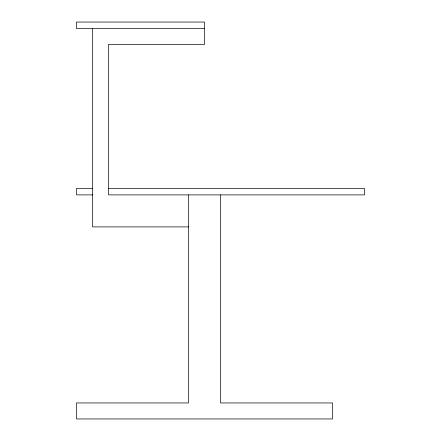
<?xml version="1.0" encoding="UTF-8"?>
<svg xmlns="http://www.w3.org/2000/svg" width="441" height="441" viewBox="0 0 441 441"><rect width="100%" height="100%" fill="white"/><g stroke="black" fill="none" stroke-linecap="round" stroke-linejoin="round"><path stroke-width="0.66" d="M204.497 28.45L76.464 28.45L76.464 22.05L204.497 22.05L204.497 44.458L108.469 44.458L108.469 194.894L364.536 194.894L364.536 188.494L108.469 188.494M92.808 188.494L76.464 188.494L76.464 194.894L92.808 194.894M188.494 226.9L92.467 226.9L92.467 28.45M220.5 194.894L220.5 402.947L332.531 402.947L332.531 418.95L76.464 418.95L76.464 402.947L188.494 402.947L188.494 194.894"/></g></svg>
